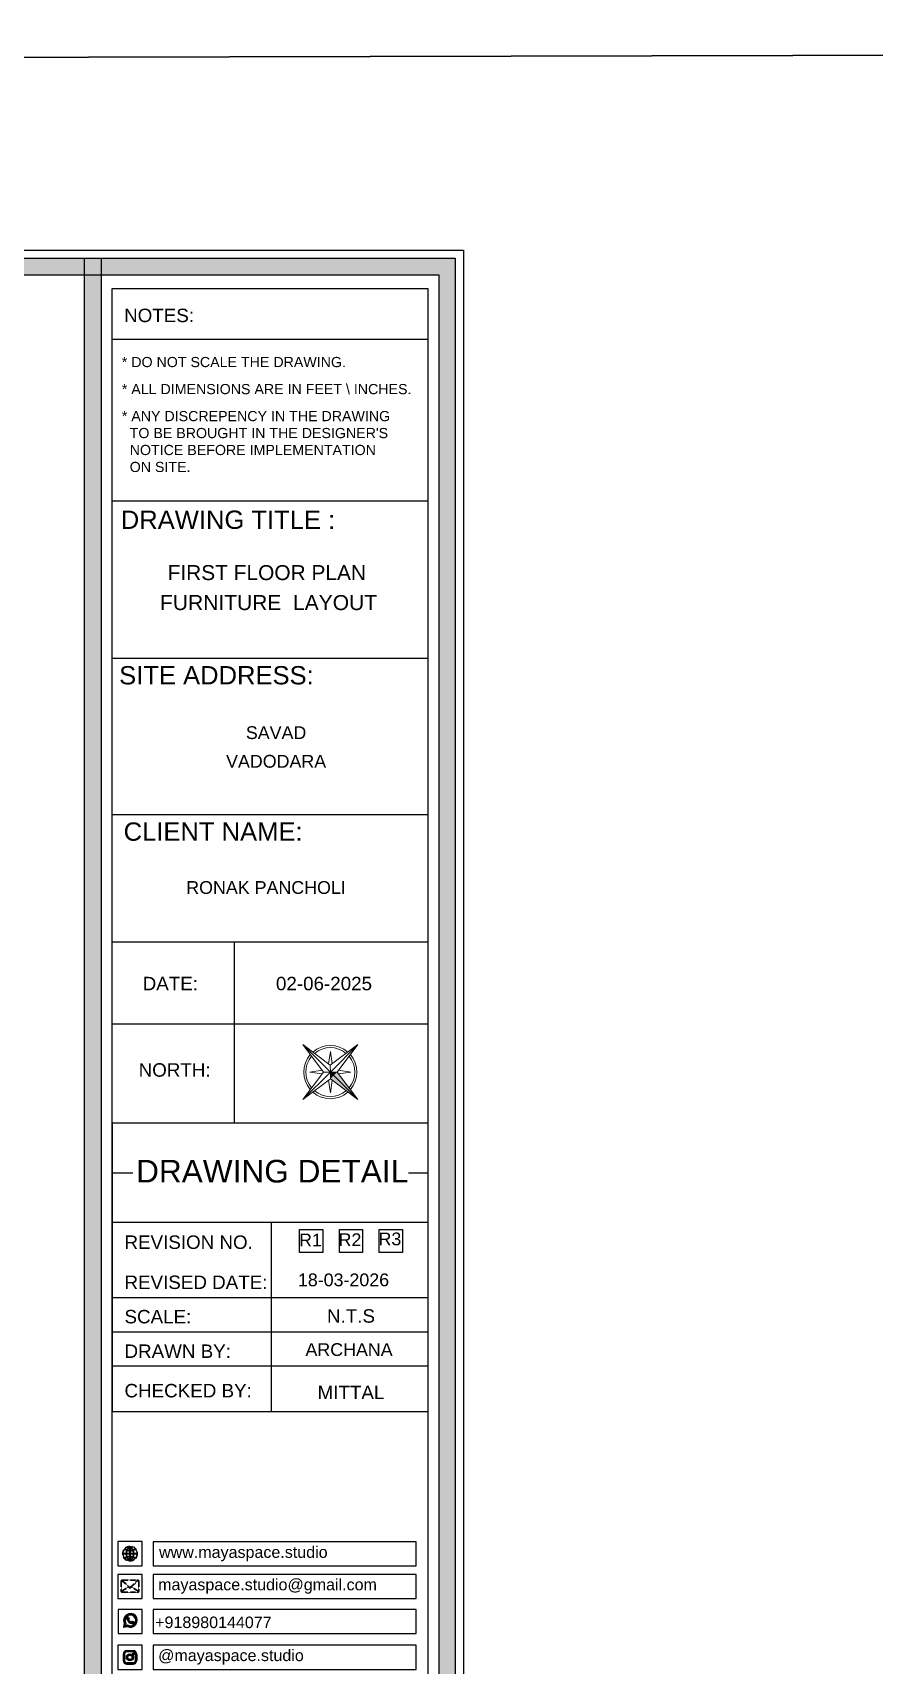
# Model space of a CAD drawing. Header units: millimetres. Extents: x 56222 to 3066687, y -650199 to -121287.
# Drawn here: x 128000.2 to 128195, y -185428.8 to -185050.9 of the extents above; entities that cross this region are included whole.
import ezdxf
from ezdxf.enums import TextEntityAlignment as Align

# ---------------------------------------------------------------- set-up
doc = ezdxf.new("R2010")
doc.units = ezdxf.units.MM
doc.header["$MEASUREMENT"] = 0
doc.linetypes.add('DASHEDX2', pattern=[1.5, 1, -0.5])
for name, color, linetype, lineweight in [('Dimension', 10, 'DASHEDX2', 20), ('NAME PLATE', 7, 'Continuous', 25), ('TILE', 14, 'Continuous', 9), ('title block', 7, 'Continuous', 9)]:
    doc.layers.add(name, color=color, linetype=linetype, lineweight=lineweight)
doc.layers.add('GROUND FLOOR  ( Text )', color=251, linetype='Continuous')
doc.styles.add('Arial', font='arial.ttf')
doc.styles.get("Standard").update_dxf_attribs({"font": 'arial.ttf', "height": 6})

# ---------------------------------------------------------------- blocks, each defined once
blk = doc.blocks.new('QEGW4TG')
at = {"layer": 'Dimension', "true_color": 0x000000}
h = blk.add_hatch(color=18, dxfattribs=at)
h.dxf.hatch_style = 1
h.paths.add_polyline_path([(2.69, 1.93, 0.170513), (2.95, 1.97, 0.190337), (3.11, 2.18, 0.316231), (3.07, 2.28), (2.79, 2.37, 0.273721), (2.69, 2.34, 0.040749), (2.63, 2.27, -0.441282), (2.53, 2.25, -0.11828), (2.06, 2.64, -0.441282), (2.07, 2.74, 0.040749), (2.13, 2.81, 0.290083), (2.14, 2.92), (2.01, 3.18, 0.316231), (1.91, 3.2, 0.190337), (1.73, 3, 0.170513), (1.72, 2.74, 0.252784)], flags=0)
h.paths.add_polyline_path([(1.19, 1.98), (1.03, 1.3, 0.550912), (1.11, 1.23), (1.75, 1.39, 6.344125)])
h.paths.add_polyline_path([(1.81, 1.7), (1.4, 1.6), (1.5, 2.03, -9.071339)], flags=16)
h.paths.add_polyline_path([(3.11, 2.16, -0.17811), (2.95, 1.97, -0.170513), (2.69, 1.93, -0.252784), (1.72, 2.74, -0.170513), (1.73, 3, -0.17811), (1.89, 3.19, -0.370089), (2.01, 3.18), (2.14, 2.92, -0.307185), (2.13, 2.8, -0.041087), (2.06, 2.73, 0.321676), (2.05, 2.65, 0.126524), (2.55, 2.24, 0.312216), (2.62, 2.26, -0.041087), (2.68, 2.34, -0.290673), (2.79, 2.37), (3.07, 2.28, -0.370089)], flags=0)
h = blk.add_hatch(color=18, dxfattribs=at)
h.dxf.hatch_style = 1
h.paths.add_polyline_path([(2.79, 2.37, 0.273721), (2.69, 2.34, 0.040749), (2.63, 2.27, -0.441282), (2.53, 2.25, -0.11828), (2.06, 2.64, -0.441282), (2.07, 2.74, 0.040749), (2.13, 2.81, 0.290083), (2.14, 2.92), (2.01, 3.18, 0.316231), (1.91, 3.2, 0.190337), (1.73, 3, 0.170513), (1.72, 2.74, 0.252784), (2.69, 1.93, 0.170513), (2.95, 1.97, 0.190337), (3.11, 2.18, 0.316231), (3.07, 2.28)])
for p, q in [((1.19, 1.98), (1.03, 1.3)), ((1.1, 1.23), (1.75, 1.39)), ((1.5, 2.03), (1.4, 1.6)), ((1.4, 1.6), (1.81, 1.7)), ((2.01, 3.18), (2.14, 2.92)), ((3.07, 2.28), (2.8, 2.36))]:
    blk.add_line(p, q)
blk.add_lwpolyline([(0, 0), (4.68, 0), (4.68, 4.68), (0, 4.68)], close=True)
for centre, radius, start, end in [((2.39, 2.56), 1.34, 241.4727, 205.6422), ((2.39, 2.56), 1.04, 235.9962, 210.8333), ((2.07, 2.87), 0.364, 118.9685, 159.3648), ((1.94, 3.12), 0.0896, 41.8985, 123.1344), ((1.09, 1.29), 0.0598, 164.8483, 282.1458), ((2.09, 2.87), 0.39, 159.7007, 198.4072), ((2.96, 3.23), 1.33, 201.4218, 258.1669), ((2.11, 2.68), 0.066, 135.9932, 224.8892), ((1.67, 3.16), 0.586, 312.4617, 321.8728), ((3.12, 3.42), 1.31, 216.5455, 243.5279), ((2.05, 2.87), 0.104, 320.3924, 28.6971), ((2.57, 2.3), 0.066, 234.2482, 323.1441), ((3.11, 1.94), 0.586, 137.2645, 146.6756), ((2.76, 2.27), 0.104, 70.4402, 138.745), ((2.75, 2.31), 0.39, 260.7301, 299.4366), ((2.76, 2.29), 0.364, 299.7725, 340.1688), ((3.03, 2.2), 0.0896, 336.0029, 57.2388)]:
    blk.add_arc(centre, radius, start, end)
blk = doc.blocks.new('ASGERG')
at = {"layer": 'Dimension', "true_color": 0x000000}
h = blk.add_hatch(color=18, dxfattribs=at)
h.dxf.hatch_style = 1
h.paths.add_polyline_path([(0.99, 1.7, 0.353872), (1.69, 1.03), (2.96, 1.03, 0.353872), (3.66, 1.7), (3.66, 2.99, 0.353872), (2.96, 3.67), (1.69, 3.67, 0.353872), (0.99, 2.99)])
h.paths.add_polyline_path([(1.27, 2.97, -0.353872), (1.72, 3.4), (2.94, 3.4, -0.353872), (3.38, 2.97), (3.38, 1.72, -0.353872), (2.94, 1.3), (1.72, 1.3, -0.353872), (1.27, 1.72)], flags=16)
h.paths.add_polyline_path([(3.02, 2.35, -1), (1.64, 2.35, -1)], flags=0)
h.paths.add_polyline_path([(2.74, 2.35, -1), (1.92, 2.35, -1)], flags=0)
h.paths.add_polyline_path([(2.86, 3.02, -1), (3.19, 3.02, -1)], flags=0)
h.paths.add_polyline_path([(1.64, 2.35, 1), (3.02, 2.35, 1)], flags=0)
h = blk.add_hatch(color=18, dxfattribs=at)
h.dxf.hatch_style = 1
h.paths.add_polyline_path([(3.19, 3.02, 1), (2.86, 3.02, 1)])
h = blk.add_hatch(color=18, dxfattribs=at)
h.dxf.hatch_style = 1
h.paths.add_polyline_path([(1.64, 2.35, 1), (3.02, 2.35, 1)])
h.paths.add_polyline_path([(2.74, 2.35, -1), (1.92, 2.35, -1)], flags=16)
for p, q in [((1.69, 3.67), (2.96, 3.67)), ((2.94, 3.4), (1.72, 3.4)), ((0.99, 2.99), (0.99, 1.7)), ((1.27, 2.97), (1.27, 1.72)), ((1.69, 1.03), (2.96, 1.03)), ((2.94, 1.3), (1.72, 1.3)), ((3.38, 2.97), (3.38, 1.72)), ((3.66, 2.99), (3.66, 1.7))]:
    blk.add_line(p, q)
blk.add_lwpolyline([(0, 0), (4.68, 0), (4.68, 4.68), (0, 4.68)], close=True)
for centre, radius in [((3.02, 3.02), 0.168), ((2.33, 2.35), 0.694), ((2.33, 2.35), 0.414)]:
    blk.add_circle(centre, radius)
for centre, radius, start, end in [((1.76, 2.89), 0.778, 94.8631, 172.8127), ((1.76, 2.91), 0.491, 94.8631, 172.8127), ((2.9, 2.91), 0.491, 7.1873, 85.1369), ((2.89, 2.89), 0.778, 7.1873, 85.1369), ((1.76, 1.8), 0.778, 187.1873, 265.1369), ((1.76, 1.78), 0.491, 187.1873, 265.1369), ((2.9, 1.78), 0.491, 274.8631, 352.8127), ((2.89, 1.8), 0.778, 274.8631, 352.8127)]:
    blk.add_arc(centre, radius, start, end)
blk = doc.blocks.new('ETYETE')
at = {"layer": 'Dimension', "true_color": 0x000000}
h = blk.add_hatch(color=18, dxfattribs=at)
h.dxf.hatch_style = 1
h.paths.add_polyline_path([(3.76, 1.14, 0.414214), (4.12, 1.5), (4.12, 3.29, 0.414214), (3.76, 3.65), (0.92, 3.65, 0.414214), (0.56, 3.29), (0.56, 1.5, 0.414214), (0.92, 1.14)])
h.paths.add_polyline_path([(2.61, 2.22), (3.92, 1.34, -0.198912), (3.76, 1.28), (0.92, 1.28, -0.198912), (0.76, 1.34), (2.08, 2.22), (2.34, 1.98)], flags=16)
h.paths.add_polyline_path([(2.34, 2.16), (0.89, 3.51, -0.028783), (0.92, 3.52), (3.76, 3.52, -0.028783), (3.79, 3.51)], flags=16)
h.paths.add_polyline_path([(2.71, 2.32), (3.92, 3.45, -0.202482), (3.99, 3.29), (3.99, 1.5, -0.043076), (3.98, 1.46)], flags=16)
h.paths.add_polyline_path([(1.98, 2.32), (0.7, 1.46, -0.043076), (0.7, 1.5), (0.7, 3.29, -0.202482), (0.76, 3.45)], flags=16)
blk.add_lwpolyline([(0, 0), (4.68, 0), (4.68, 4.68), (0, 4.68)], close=True)
at = {"layer": 'Dimension', "color": 18, "true_color": 0x000000}
for p, q in [((0.56, 3.29), (0.56, 1.5)), ((0.7, 3.29), (0.7, 1.5)), ((0.76, 3.45), (1.98, 2.32)), ((0.89, 3.51), (2.34, 2.16)), ((0.92, 3.65), (3.76, 3.65)), ((0.92, 3.52), (3.76, 3.52)), ((2.34, 2.16), (3.79, 3.51)), ((2.71, 2.32), (3.92, 3.45)), ((3.99, 3.29), (3.99, 1.5)), ((4.12, 3.29), (4.12, 1.5)), ((0.7, 1.46), (1.98, 2.32)), ((0.76, 1.34), (2.08, 2.22)), ((0.92, 1.28), (3.76, 1.28)), ((0.92, 1.14), (3.76, 1.14)), ((2.08, 2.22), (2.34, 1.98)), ((2.34, 1.98), (2.61, 2.22)), ((3.92, 1.34), (2.61, 2.22)), ((3.98, 1.46), (2.71, 2.32))]:
    blk.add_line(p, q, dxfattribs=at)
for centre, radius, start, end in [((0.92, 3.29), 0.358, 90, 180), ((0.92, 3.29), 0.224, 134.2136, 180), ((0.92, 3.29), 0.224, 90, 96.5948), ((3.76, 3.29), 0.358, 0, 90), ((3.76, 3.29), 0.224, 83.4052, 90), ((3.76, 3.29), 0.224, 0, 45.7864), ((0.92, 1.5), 0.358, 180, 270), ((0.92, 1.5), 0.224, 180, 189.8662), ((0.92, 1.5), 0.224, 225, 270), ((3.76, 1.5), 0.358, 270, 0), ((3.76, 1.5), 0.224, 270, 315), ((3.76, 1.5), 0.224, 350.1338, 0)]:
    blk.add_arc(centre, radius, start, end, dxfattribs=at)
blk = doc.blocks.new('DTGWEGEARG')
at = {"layer": 'Dimension', "true_color": 0x000000}
h = blk.add_hatch(color=18, dxfattribs=at)
h.dxf.hatch_style = 1
h.paths.add_polyline_path([(3.83, 2.34, 1), (0.85, 2.34, 1)])
h.paths.add_polyline_path([(2.51, 1.01, 0.105795), (2.96, 1.58, -0.055205), (3.3, 1.41, -0.169822)], flags=16)
h.paths.add_polyline_path([(2.41, 1.12), (2.41, 1.69, -0.058279), (2.81, 1.63, -0.103353)], flags=16)
h.paths.add_polyline_path([(2.26, 1.13, -0.101741), (1.87, 1.63, -0.057171), (2.26, 1.69)], flags=16)
h.paths.add_polyline_path([(2.17, 1.01, -0.169822), (1.38, 1.41, -0.055205), (1.72, 1.58, 0.105795)], flags=16)
h.paths.add_polyline_path([(3.02, 1.72, 0.081336), (3.13, 2.27), (3.68, 2.27, -0.152069), (3.4, 1.52, 0.05687)], flags=16)
h.paths.add_polyline_path([(2.87, 1.77, 0.061945), (2.41, 1.84), (2.41, 2.27), (2.98, 2.27, -0.081344)], flags=16)
h.paths.add_polyline_path([(2.26, 1.84, 0.060923), (1.8, 1.77, -0.081344), (1.7, 2.27), (2.26, 2.27)], flags=16)
h.paths.add_polyline_path([(1.66, 1.72, 0.05687), (1.28, 1.52, -0.152069), (1, 2.27), (1.55, 2.27, 0.081336)], flags=16)
h.paths.add_polyline_path([(2.41, 2.42), (2.41, 2.83, 0.061945), (2.87, 2.91, -0.080009), (2.98, 2.42)], flags=16)
h.paths.add_polyline_path([(3.13, 2.42, 0.080116), (3.02, 2.96, 0.05687), (3.4, 3.16, 0.028258), (3.3, 3.27, -0.055205), (2.96, 3.1, 0.105795), (2.51, 3.67, -0.36029), (3.68, 2.42)], flags=16)
h.paths.add_polyline_path([(2.26, 2.42), (1.7, 2.42, -0.080009), (1.8, 2.91, 0.060923), (2.26, 2.84)], flags=16)
h.paths.add_polyline_path([(1.55, 2.42), (1, 2.42, -0.150466), (1.28, 3.16, 0.05687), (1.66, 2.96, 0.080116)], flags=16)
h.paths.add_polyline_path([(2.41, 2.98), (2.41, 3.56, -0.103353), (2.81, 3.05, -0.058279)], flags=16)
h.paths.add_polyline_path([(2.26, 2.99, -0.057171), (1.87, 3.05, -0.101741), (2.26, 3.55)], flags=16)
h.paths.add_polyline_path([(1.72, 3.1, -0.055205), (1.38, 3.27, -0.169822), (2.17, 3.67, 0.105795)], flags=16)
blk.add_lwpolyline([(0, 0), (4.68, 0), (4.68, 4.68), (0, 4.68)], close=True)
at = {"layer": 'Dimension', "color": 18, "true_color": 0x000000}
for p, q in [((2.26, 3.55), (2.26, 2.99)), ((2.41, 3.56), (2.41, 2.98)), ((1, 2.42), (1.55, 2.42)), ((1, 2.27), (1.55, 2.27)), ((1.7, 2.42), (2.26, 2.42)), ((1.7, 2.27), (2.26, 2.27)), ((2.26, 2.84), (2.26, 2.42)), ((2.26, 2.27), (2.26, 1.84)), ((2.26, 1.69), (2.26, 1.13)), ((2.41, 2.83), (2.41, 2.42)), ((2.41, 2.42), (2.98, 2.42)), ((2.41, 2.27), (2.98, 2.27)), ((2.41, 2.27), (2.41, 1.84)), ((2.41, 1.69), (2.41, 1.12)), ((3.13, 2.42), (3.68, 2.42)), ((3.13, 2.27), (3.68, 2.27))]:
    blk.add_line(p, q, dxfattribs=at)
blk.add_circle((2.34, 2.34), 1.49, dxfattribs=at)
for centre, radius, start, end in [((2.34, 2.34), 1.34, 97.3549, 135.9073), ((2.34, 4.74), 1.75, 236.7417, 249.3811), ((3.28, 2.34), 1.73, 129.9301, 154.0867), ((3.28, 2.34), 1.58, 130.1073, 153.3446), ((1.4, 2.34), 1.58, 26.6554, 50.2584), ((2.34, 2.34), 1.34, 3.3907, 82.6451), ((1.4, 2.34), 1.73, 25.9133, 50.0699), ((2.34, 4.74), 1.75, 290.6189, 303.2583), ((2.34, 2.34), 1.34, 142.3819, 176.6093), ((2.34, 2.34), 1.34, 183.0315, 217.6181), ((2.34, 4.74), 1.9, 236.1399, 249.1595), ((2.34, -0.06), 1.9, 110.8405, 123.8601), ((2.34, -0.06), 1.75, 110.6189, 123.2583), ((2.34, 2.34), 1.34, 224.0927, 262.6451), ((3.28, 2.34), 1.73, 159.0567, 177.3789), ((3.28, 2.34), 1.73, 182.3435, 200.9433), ((3.28, 2.34), 1.58, 158.8325, 177.1302), ((3.28, 2.34), 1.58, 182.5658, 201.1675), ((3.28, 2.34), 1.73, 205.9133, 230.0699), ((2.34, 4.74), 1.9, 253.6799, 267.6253), ((2.34, -0.06), 1.9, 92.3747, 106.3201), ((2.34, 4.74), 1.75, 254.3336, 267.422), ((2.34, -0.06), 1.75, 92.578, 105.6664), ((3.28, 2.34), 1.58, 206.6554, 229.8927), ((2.34, 4.74), 1.75, 272.3248, 285.6664), ((2.34, 4.74), 1.9, 272.1415, 286.3201), ((2.34, -0.06), 1.9, 73.6799, 87.8585), ((2.34, -0.06), 1.75, 74.3336, 87.6752), ((1.4, 2.34), 1.58, 309.7416, 333.3446), ((1.4, 2.34), 1.73, 309.9301, 334.0867), ((2.34, 2.34), 1.34, 277.3549, 315.9073), ((1.4, 2.34), 1.58, 2.8698, 21.1675), ((1.4, 2.34), 1.58, 338.8325, 357.4342), ((2.34, -0.06), 1.75, 56.7417, 69.3811), ((2.34, 4.74), 1.9, 290.8405, 303.8601), ((1.4, 2.34), 1.73, 2.6211, 20.9433), ((1.4, 2.34), 1.73, 339.0567, 357.6565), ((2.34, -0.06), 1.9, 56.1399, 69.1595), ((2.34, 2.34), 1.34, 322.3819, 356.9685)]:
    blk.add_arc(centre, radius, start, end, dxfattribs=at)
blk = doc.blocks.new('4t')
at = {"transparency": 33554607}
h = blk.add_hatch(color=1, dxfattribs=at)
h.dxf.hatch_style = 1
h.paths.add_polyline_path([(45531.33, -35822.29), (45529.23, -35821.83), (45528.09, -35837.01)])
h = blk.add_hatch(color=1, dxfattribs=at)
h.dxf.hatch_style = 1
h.paths.add_polyline_path([(45533.44, -35822.75), (45531.33, -35822.29), (45528.09, -35837.01)])
h = blk.add_hatch(color=1, dxfattribs=at)
h.dxf.hatch_style = 1
h.paths.add_polyline_path([(45531.8, -35820.19), (45529.23, -35821.83), (45531.33, -35822.29)])
h = blk.add_hatch(color=1, dxfattribs=at)
h.dxf.hatch_style = 1
h.paths.add_polyline_path([(45531.8, -35820.19), (45531.33, -35822.29), (45533.44, -35822.75)])
at = {"layer": 'title block', "color": 7, "lineweight": 9}
for p, q in [((45535.51, -35803.37), (45530.16, -35817.62)), ((45535.51, -35803.37), (45531.8, -35820.19)), ((45534.36, -35818.55), (45535.51, -35803.37)), ((45530.16, -35817.62), (45514.98, -35816.48)), ((45514.98, -35816.48), (45529.23, -35821.83)), ((45514.98, -35816.48), (45531.8, -35820.19)), ((45530.5, -35816.7), (45526.88, -35812.49)), ((45526.88, -35812.49), (45529.18, -35817.55)), ((45539.5, -35815.27), (45534.44, -35817.57)), ((45535.28, -35818.89), (45539.5, -35815.27)), ((45528.31, -35821.48), (45524.1, -35825.11)), ((45524.1, -35825.11), (45529.16, -35822.81)), ((45531.8, -35820.19), (45528.09, -35837.01)), ((45529.23, -35821.83), (45528.09, -35837.01)), ((45528.09, -35837.01), (45533.44, -35822.75)), ((45531.8, -35820.19), (45529.23, -35821.83)), ((45531.8, -35820.19), (45530.16, -35817.62)), ((45534.36, -35818.55), (45531.8, -35820.19)), ((45533.44, -35822.75), (45531.8, -35820.19)), ((45531.8, -35820.19), (45548.62, -35823.9)), ((45533.09, -35823.67), (45536.71, -35827.89)), ((45533.44, -35822.75), (45548.62, -35823.9)), ((45548.62, -35823.9), (45534.36, -35818.55)), ((45536.71, -35827.89), (45534.42, -35822.83))]:
    blk.add_line(p, q, dxfattribs=at)
for radius, start, end in [(11.79, 81.35997, 163.76651), (10.83, 82.42855, 162.69793), (11.79, 351.35997, 73.76651), (10.83, 352.42855, 72.69793), (11.79, 171.35997, 253.76651), (10.83, 172.42855, 252.69793), (11.79, 261.35997, 343.76651), (10.83, 262.42855, 342.69793)]:
    blk.add_arc((45531.8, -35820.19), radius, start, end, dxfattribs=at)
blk = doc.blocks.new('LAYOUT FILE')
at = {"layer": 'NAME PLATE', "true_color": 0xd39e00}
h = blk.add_hatch(color=42, dxfattribs=at)
h.paths.add_polyline_path([(3346889.83, -513806.18), (3346889.83, -514260.7), (3347535.56, -514260.7), (3347535.56, -513806.18)])
h.paths.add_polyline_path([(3346894.36, -513810.71), (3347531.03, -513810.71), (3347531.03, -514256.17), (3346894.36, -514256.17)], flags=16)
blk.add_hatch(color=42, dxfattribs=at).paths.add_polyline_path([(3347433.6, -514256.17), (3347438.13, -514256.17), (3347438.13, -513806.18), (3347433.6, -513806.18)])
at = {"layer": 'NAME PLATE', "color": 42, "true_color": 0xd39e00}
for p, q in [((3347527.96, -513828.55), (3347441.2, -513828.55)), ((3347527.96, -513872.99), (3347441.2, -513872.99)), ((3347527.96, -513916.26), (3347441.2, -513916.26)), ((3347527.96, -513959.27), (3347441.2, -513959.27)), ((3347527.96, -513994.31), (3347441.2, -513994.31)), ((3347474.77, -513994.31), (3347474.77, -514044.12)), ((3347527.96, -514016.86), (3347441.2, -514016.86)), ((3347527.96, -514044.12), (3347441.2, -514044.12)), ((3347441.2, -514044.12), (3347441.2, -514123.43)), ((3347527.96, -514044.12), (3347527.96, -514123.43)), ((3347441.2, -514057.72), (3347446.81, -514057.72)), ((3347522.72, -514057.72), (3347527.96, -514057.72)), ((3347441.2, -514071.32), (3347527.96, -514071.32)), ((3347484.98, -514123.43), (3347484.98, -514071.32)), ((3347527.96, -514092.16), (3347441.2, -514092.16)), ((3347527.96, -514101.55), (3347441.2, -514101.55)), ((3347527.96, -514110.94), (3347441.2, -514110.94)), ((3347441.2, -514123.43), (3347527.96, -514123.43))]:
    blk.add_line(p, q, dxfattribs=at)
for points in [[(3346887.56, -513803.91), (3347537.83, -513803.91), (3347537.83, -514262.96), (3346887.56, -514262.96)], [(3346889.83, -513806.18), (3347535.56, -513806.18), (3347535.56, -514260.7), (3346889.83, -514260.7)], [(3347433.6, -514256.17), (3347433.6, -513806.18), (3347438.13, -513806.18), (3347438.13, -514256.17)], [(3346894.36, -513810.71), (3347531.03, -513810.71), (3347531.03, -514256.17), (3346894.36, -514256.17)], [(3347441.2, -514252.44), (3347441.2, -513814.44), (3347527.96, -513814.44), (3347527.96, -514252.44)], [(3347492.73, -514073.33), (3347499.12, -514073.33), (3347499.12, -514079.72), (3347492.73, -514079.72)], [(3347503.67, -514073.33), (3347510.06, -514073.33), (3347510.06, -514079.72), (3347503.67, -514079.72)], [(3347514.62, -514073.33), (3347521.01, -514073.33), (3347521.01, -514079.72), (3347514.62, -514079.72)]]:
    blk.add_lwpolyline(points, close=True, dxfattribs=at)
at = {"layer": 'NAME PLATE', "color": 18, "true_color": 0x000000}
for points in [[(3347452.43, -514165.84), (3347524.78, -514165.84), (3347524.78, -514159.23), (3347452.43, -514159.23)], [(3347452.43, -514174.87), (3347524.78, -514174.87), (3347524.78, -514168.26), (3347452.43, -514168.26)], [(3347452.46, -514184.5), (3347524.78, -514184.5), (3347524.78, -514177.88), (3347452.46, -514177.88)], [(3347452.43, -514194.36), (3347524.78, -514194.36), (3347524.78, -514187.74), (3347452.43, -514187.74)]]:
    blk.add_lwpolyline(points, close=True, dxfattribs=at)
at = {"layer": 'NAME PLATE', "xscale": 0.6215000753186288, "yscale": 0.6215000753186288, "zscale": 0.6215000753186288, "rotation": 57.43675864906671}
blk.add_blockref('4t', (3313507.76, -525897.34), dxfattribs=at)
at = {"layer": 'NAME PLATE', "color": 42, "true_color": 0xd39e00, "xscale": 1.413658832510879, "yscale": 1.413658832510879, "zscale": 1.413658832510879}
for name, p in [('DTGWEGEARG', (3347442.76, -514165.84)), ('ETYETE', (3347442.76, -514174.87)), ('QEGW4TG', (3347442.8, -514184.5)), ('ASGERG', (3347442.76, -514194.36))]:
    blk.add_blockref(name, p, dxfattribs=at)
at = {"layer": 'NAME PLATE', "style": 'Arial'}
for s, height, p in [('NOTES:', 3.699, (3347454.07, -513823.73)), ('DRAWING TITLE : ', 5.0338, (3347474.01, -513880.61)), ('SITE ADDRESS:', 5.0338, (3347469.85, -513923.39)), ('CLIENT NAME:', 5.0338, (3347468.93, -513966.4)), ('DATE:', 3.699, (3347457.17, -514007.54)), ('02-06-2025', 3.699, (3347499.44, -514007.54)), ('NORTH:', 3.699, (3347458.35, -514031.31)), ('DRAWING DETAIL', 6.2234, (3347485.18, -514060.42)), ('REVISION NO.', 3.6986, (3347462.21, -514078.69)), ('REVISED DATE: ', 3.6986, (3347464.94, -514089.72)), ('SCALE:', 3.699, (3347453.75, -514099.17)), ('DRAWN BY:', 3.699, (3347459.2, -514108.68)), ('CHECKED BY:', 3.6986, (3347462.07, -514119.53)), ('MITTAL', 3.699, (3347506.87, -514120.02))]:
    blk.add_text(s, height=height, dxfattribs=at).set_placement(p, align=Align.CENTER)
for s, insert, char_height, width, attachment_point in [('* DO NOT SCALE THE DRAWING.', (3347443.82, -513833.31, 0), 2.7974, 108.0765, 1), ('* ALL DIMENSIONS ARE IN FEET \\\\ INCHES.', (3347443.82, -513840.75, 0), 2.7974, 108.0765, 1), ("* ANY DISCREPENCY IN THE DRAWING \\P  TO BE BROUGHT IN THE DESIGNER'S\\P  NOTICE BEFORE IMPLEMENTATION \\P  ON SITE.", (3347443.82, -513848.18, 0), 2.7974, 108.0765, 1), ('N.T.S', (3347506.87, -514095.29, 0), 3.699, 7.2187, 2)]:
    blk.add_mtext(s, dxfattribs=dict(at, insert=insert, char_height=char_height, width=width, attachment_point=attachment_point))
at = {"layer": 'NAME PLATE', "color": 18, "true_color": 0x000000, "char_height": 3.1609, "attachment_point": 1}
for s, width, gutter_width, insert in [('www.mayaspace.studio', 49.6053, 41.49, (3347454.06, -514160.52, 0)), ('mayaspace.studio@gmail.com', 30.9472, 25.89, (3347453.81, -514169.44, 0)), ('+918980144077', 120.6798, 25.89, (3347452.99, -514179.84, 0)), ('@mayaspace.studio', 30.9472, 25.89, (3347453.81, -514188.92, 0))]:
    blk.add_mtext_dynamic_manual_height_columns(s, width=width, gutter_width=gutter_width, heights=[0], dxfattribs=dict(at, insert=insert))

msp = doc.modelspace()

# ---------------------------------------------------------------- linework, layer by layer
at = {"layer": 'TILE', "color": 3, "lineweight": 30}
msp.add_lwpolyline([(127491.58, -185057.82), (130425.3, -185050.92), (130425.3, -185611.1), (127491.58, -185617.99)], close=True, dxfattribs=at)

# ---------------------------------------------------------------- block references
at = {"layer": 'NAME PLATE', "lineweight": 0, "transparency": 33554687, "xscale": 0.8412872637720239, "yscale": 0.8412872637720239, "zscale": 0.8412872637720239}
msp.add_blockref('LAYOUT FILE', (-2688140.98, 247155.44, 0.11), dxfattribs=at)

# ---------------------------------------------------------------- texts
at = {"layer": 'GROUND FLOOR  ( Text )', "transparency": 33554687, "insert": (128054.83, -185182.85, 0.02), "char_height": 3.4791, "width": 84.3686, "attachment_point": 5, "style": 'Arial'}
msp.add_mtext('FURNITURE  LAYOUT', dxfattribs=at)
at = {"layer": 'NAME PLATE', "transparency": 33554687, "style": 'Arial'}
for s, height, p in [('FIRST FLOOR PLAN', 3.4603, (128054.43, -185177.62, 0.02)), (' SAVAD ', 2.954, (128056.58, -185214.41, 0.11)), ('VADODARA', 2.954, (128056.58, -185221.04, 0.11)), ('RONAK PANCHOLI    ', 2.9543, (128056.54, -185250.25, 0.11)), ('18-03-2026', 2.954, (128072.18, -185341.05, 0.11)), ('ARCHANA', 2.954, (128073.46, -185357.19, 0.11))]:
    msp.add_text(s, height=height, dxfattribs=at).set_placement(p, align=Align.CENTER)
at = {"layer": 'NAME PLATE', "transparency": 33554687, "char_height": 2.954, "width": 4.0647, "attachment_point": 2, "style": 'Arial'}
for s, insert in [('R1', (128064.53, -185328.87, 0.11)), ('R2', (128073.68, -185328.81, 0.11)), ('R3', (128082.92, -185328.63, 0.11))]:
    msp.add_mtext(s, dxfattribs=dict(at, insert=insert))

doc.saveas('drawing.dxf')
